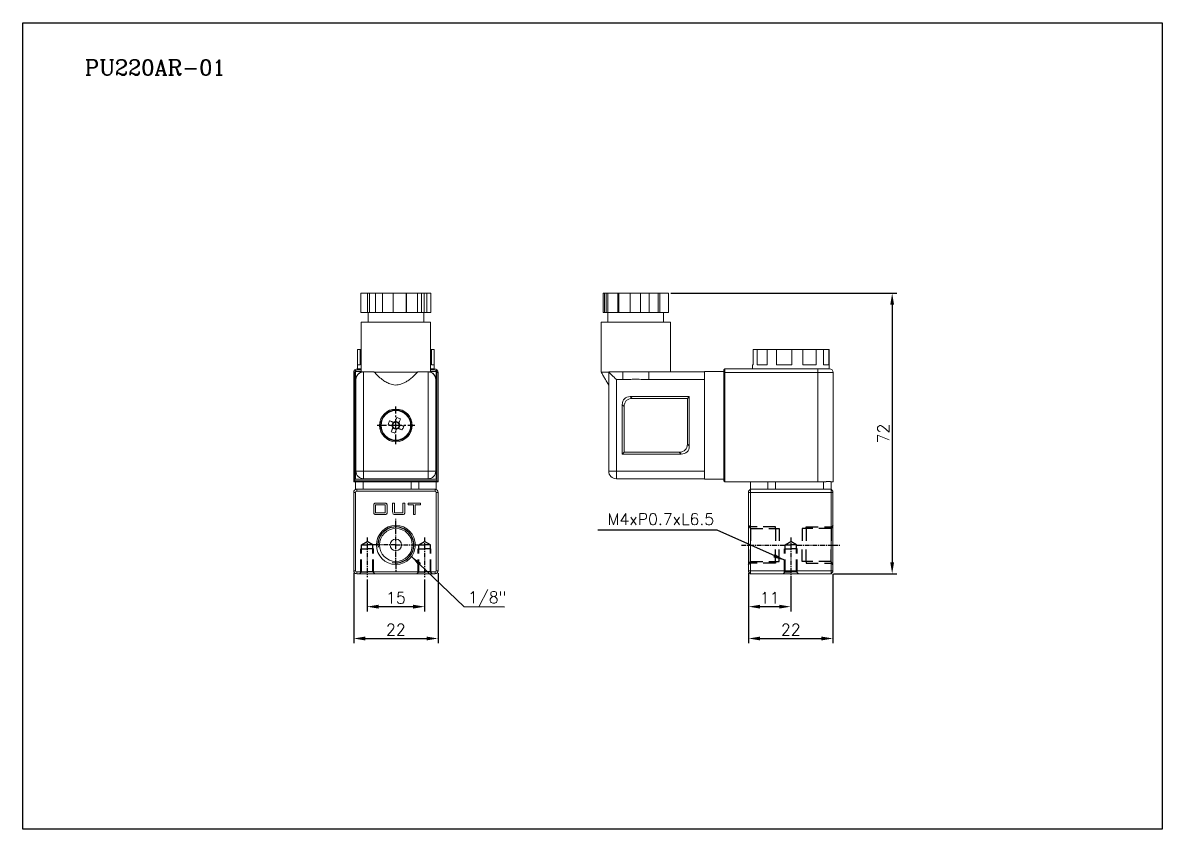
# Model space of a CAD drawing. Extents: x 43 to 657, y -277 to 163.
# Drawn here: x 43 to 340, y -47.1 to 162.9 of the extents above; entities that cross this region are included whole.
import ezdxf

# ---------------------------------------------------------------- set-up
doc = ezdxf.new("R2010")
doc.units = 0
doc.linetypes.add('CENTERX2', pattern=[4, 2.5, -0.5, 0.5, -0.5])
doc.linetypes.add('HIDDEN', pattern=[9.525, 6.35, -3.175])
doc.layers.get('0').update_dxf_attribs({"color": 254, "linetype": 'CONTINUOUS'})
doc.layers.get('Defpoints').update_dxf_attribs({"linetype": 'CONTINUOUS'})
for name, color, linetype in [('CENTER', 1, 'CENTERX2'), ('DIM', 6, 'CONTINUOUS'), ('HID', 3, 'HIDDEN'), ('LIN', 7, 'CONTINUOUS'), ('S', 5, 'HIDDEN')]:
    doc.layers.add(name, color=color, linetype=linetype)
doc.layers.add('框', color=2, linetype='CONTINUOUS', plot=False)
doc.styles.add('CHINA', font='romanc.shx', dxfattribs={"bigfont": 'chineset.shx'})
doc.styles.add('STYLE1', font='txt.shx', dxfattribs={"bigfont": 'chineset.shx'})
doc.dimstyles.new('S1', dxfattribs={"dimscale": 0, "dimtxt": 3, "dimasz": 3, "dimexe": 1.25, "dimexo": 0.625, "dimgap": 0.8, "dimtad": 1, "dimdsep": 46, "dimtxsty": 'STYLE1', "dimcen": 3, "dimclrd": 256, "dimclre": 256, "dimclrt": 4, "dimadec": 0, "dimazin": 0, "dimtfac": 1, "dimtmove": 0, "dimatfit": 3, "dimfxl": 0, "dimtolj": 1, "dimtzin": 0, "dimarcsym": 0})

# ---------------------------------------------------------------- blocks, each defined once
blk = doc.blocks.new('PU220AR-01')
at = {"color": 7, "linetype": 'Continuous', "lineweight": 15}
for p, q in [((88.09, 139.56), (88.09, 134.56)), ((88.09, 139.56), (89.84, 139.56)), ((89.84, 134.56), (89.84, 139.56)), ((90.39, 139.56), (89.84, 139.56)), ((90.39, 134.56), (90.39, 139.56)), ((91.97, 139.56), (90.39, 139.56)), ((91.97, 139.56), (91.97, 134.56)), ((91.97, 139.56), (93.72, 139.56)), ((93.72, 139.56), (93.72, 134.56)), ((93.72, 139.56), (96.56, 139.56)), ((96.56, 134.56), (96.56, 139.56)), ((99.94, 139.56), (96.56, 139.56)), ((99.94, 134.56), (99.94, 139.56)), ((100.03, 139.56), (99.94, 139.56)), ((100.03, 139.56), (100.03, 134.56)), ((100.03, 139.56), (102.87, 139.56)), ((102.87, 139.56), (102.87, 134.56)), ((102.87, 139.56), (103.97, 139.56)), ((103.97, 134.56), (103.97, 139.56)), ((104.66, 139.56), (103.97, 139.56)), ((104.66, 134.56), (104.66, 139.56)), ((105.31, 139.56), (104.66, 139.56)), ((105.31, 139.56), (105.31, 134.56)), ((105.31, 139.56), (106.4, 139.56)), ((106.4, 139.56), (106.4, 134.56)), ((151.25, 139.56), (151.25, 134.56)), ((151.25, 139.56), (151.62, 139.56)), ((151.62, 134.56), (151.62, 139.56)), ((152.08, 139.56), (151.62, 139.56)), ((152.08, 139.56), (152.08, 134.56)), ((152.08, 139.56), (152.46, 139.56)), ((152.46, 139.56), (152.46, 134.56)), ((152.46, 139.56), (155.11, 139.56)), ((155.11, 134.56), (155.11, 139.56)), ((155.38, 139.56), (155.11, 139.56)), ((155.38, 134.56), (155.38, 139.56)), ((158.35, 139.56), (155.38, 139.56)), ((158.35, 139.56), (158.35, 134.56)), ((158.35, 139.56), (161, 139.56)), ((161, 139.56), (161, 134.56)), ((161, 139.56), (163.27, 139.56)), ((163.27, 134.56), (163.27, 139.56)), ((165.62, 139.56), (163.27, 139.56)), ((165.62, 134.56), (165.62, 139.56)), ((166.05, 139.56), (165.62, 139.56)), ((166.05, 139.56), (166.05, 134.56)), ((166.05, 139.56), (168.32, 139.56)), ((168.32, 139.56), (168.32, 134.56)), ((88.09, 134.56), (89.84, 134.56)), ((90.39, 134.56), (89.84, 134.56)), ((91.97, 134.56), (90.39, 134.56)), ((91.97, 134.56), (93.72, 134.56)), ((93.72, 134.56), (96.56, 134.56)), ((99.94, 134.56), (96.56, 134.56)), ((100.03, 134.56), (99.94, 134.56)), ((100.03, 134.56), (102.87, 134.56)), ((102.87, 134.56), (103.97, 134.56)), ((104.66, 134.56), (103.97, 134.56)), ((105.31, 134.56), (104.66, 134.56)), ((105.31, 134.56), (106.4, 134.56)), ((151.25, 134.56), (151.62, 134.56)), ((152.08, 134.56), (151.62, 134.56)), ((152.08, 134.56), (152.46, 134.56)), ((152.46, 134.56), (155.11, 134.56)), ((155.38, 134.56), (155.11, 134.56)), ((158.35, 134.56), (155.38, 134.56)), ((158.35, 134.56), (161, 134.56)), ((161, 134.56), (163.27, 134.56)), ((165.62, 134.56), (163.27, 134.56)), ((166.05, 134.56), (165.62, 134.56)), ((166.05, 134.56), (168.32, 134.56)), ((88.2, 132.06), (106.3, 132.06)), ((150.73, 132.06), (168.83, 132.06)), ((87.25, 120.92), (87.25, 124.92)), ((87.95, 124.92), (87.25, 124.92)), ((87.95, 120.92), (87.95, 124.92)), ((87.95, 124.92), (88.2, 124.92)), ((106.3, 124.92), (106.54, 124.92)), ((106.54, 120.92), (106.54, 124.92)), ((107.24, 124.92), (106.54, 124.92)), ((107.24, 120.92), (107.24, 124.92)), ((190.39, 120.92), (190.39, 124.92)), ((190.39, 124.92), (191.38, 124.92)), ((191.38, 120.92), (191.38, 124.92)), ((193.99, 124.92), (191.38, 124.92)), ((193.99, 120.92), (193.99, 124.92)), ((193.99, 124.92), (196.48, 124.92)), ((196.48, 120.92), (196.48, 124.92)), ((200.48, 124.92), (196.48, 124.92)), ((200.48, 120.92), (200.48, 124.92)), ((200.48, 124.92), (203.32, 124.92)), ((203.32, 120.92), (203.32, 124.92)), ((206.84, 124.92), (203.32, 124.92)), ((206.84, 120.92), (206.84, 124.92)), ((206.84, 124.92), (208.69, 124.92)), ((208.69, 120.92), (208.69, 124.92)), ((210.08, 124.92), (208.69, 124.92)), ((210.08, 120.92), (210.08, 124.92)), ((210.08, 124.92), (210.18, 124.92)), ((86.25, 118.92), (86.55, 118.92)), ((86.25, 90.42), (86.25, 118.92)), ((86.55, 118.92), (86.55, 90.72)), ((86.75, 119.17), (86.75, 91.17)), ((88.2, 119.17), (86.75, 119.17)), ((87.25, 120.92), (87.95, 120.92)), ((87.25, 119.92), (87.25, 119.62)), ((87.25, 119.92), (88.2, 119.92)), ((88.2, 119.62), (87.25, 119.62)), ((88.2, 119.07), (88.81, 119.07)), ((88.85, 119.07), (88.85, 93.27)), ((91.57, 119.07), (88.85, 119.07)), ((91.57, 119.06), (91.57, 119.07)), ((91.57, 119.06), (102.92, 119.06)), ((102.92, 119.07), (102.92, 119.06)), ((105.65, 119.07), (102.92, 119.07)), ((105.65, 93.27), (105.65, 119.07)), ((105.68, 119.07), (106.3, 119.07)), ((106.3, 119.92), (107.25, 119.92)), ((107.25, 119.62), (106.3, 119.62)), ((107.75, 119.17), (106.3, 119.17)), ((106.54, 120.92), (107.25, 120.92)), ((107.25, 119.62), (107.25, 119.92)), ((107.75, 91.17), (107.75, 119.17)), ((107.95, 90.72), (107.95, 118.92)), ((107.95, 118.92), (108.25, 118.92)), ((108.25, 118.92), (108.25, 90.42)), ((150.73, 119.06), (152.73, 119.06)), ((152.73, 93.27), (152.73, 119.07)), ((152.73, 119.07), (156.42, 119.07)), ((156.42, 117.07), (156.42, 119.07)), ((156.42, 119.07), (163.15, 119.07)), ((163.15, 117.07), (163.15, 119.07)), ((163.15, 119.07), (177.73, 119.07)), ((177.73, 91.17), (177.73, 119.17)), ((177.73, 119.17), (182.73, 119.17)), ((182.73, 119.62), (183.03, 119.92)), ((182.73, 118.92), (182.73, 119.62)), ((182.73, 90.72), (182.73, 118.92)), ((182.73, 118.92), (183.03, 118.92)), ((183.03, 119.92), (183.03, 118.92)), ((183.03, 119.92), (200.18, 119.92)), ((207.23, 118.92), (183.03, 118.92)), ((183.03, 118.92), (183.03, 90.42)), ((190.18, 120.92), (190.39, 120.92)), ((191.38, 120.92), (193.99, 120.92)), ((196.48, 120.92), (200.48, 120.92)), ((200.18, 119.92), (207.23, 119.92)), ((203.32, 120.92), (206.84, 120.92)), ((207.23, 118.92), (207.23, 119.92)), ((207.23, 119.92), (210.23, 119.92)), ((211.23, 118.92), (207.23, 118.92)), ((207.23, 90.42), (207.23, 118.92)), ((208.69, 120.92), (210.08, 120.92)), ((211.23, 118.92), (211.23, 90.42)), ((86.85, 117.08), (86.85, 117.07)), ((86.85, 93.27), (86.85, 117.07)), ((107.65, 117.07), (107.65, 117.08)), ((107.65, 117.07), (107.65, 93.27)), ((154.73, 117.07), (154.73, 93.27)), ((156.42, 117.07), (154.73, 117.07)), ((177.73, 117.07), (163.15, 117.07)), ((156.23, 110.55), (156.23, 97.67)), ((156.73, 110.05), (156.23, 110.55)), ((156.73, 110.05), (156.73, 98.17)), ((173.73, 112.67), (158.36, 112.67)), ((158.36, 112.67), (158.86, 112.17)), ((173.23, 112.17), (158.86, 112.17)), ((173.23, 112.17), (173.73, 112.67)), ((173.23, 100.3), (173.23, 112.17)), ((173.73, 99.8), (173.73, 112.67)), ((96.51, 106.01), (96.14, 105.05)), ((96.41, 104.44), (97.37, 104.07)), ((98.08, 105.91), (97.12, 106.28)), ((97.98, 104.34), (98.35, 105.3)), ((156.73, 98.17), (156.23, 97.67)), ((156.73, 98.17), (171.11, 98.17)), ((171.61, 97.67), (171.11, 98.17)), ((173.23, 100.3), (173.73, 99.8)), ((156.23, 97.67), (171.61, 97.67)), ((86.85, 93.27), (88.85, 93.27)), ((88.85, 91.27), (88.85, 93.27)), ((88.85, 93.27), (105.65, 93.27)), ((105.65, 91.27), (105.65, 93.27)), ((107.65, 93.27), (105.65, 93.27)), ((154.73, 93.27), (152.73, 93.27)), ((154.73, 91.27), (154.73, 93.27)), ((154.73, 93.27), (177.73, 93.27)), ((86.25, 90.42), (86.55, 90.72)), ((108.25, 90.42), (86.25, 90.42)), ((86.55, 90.72), (107.95, 90.72)), ((86.75, 91.17), (107.75, 91.17)), ((86.75, 90.42), (86.75, 88.52)), ((88.75, 90.42), (88.75, 88.52)), ((105.65, 91.27), (88.85, 91.27)), ((101.25, 90.42), (101.25, 88.52)), ((103.25, 90.42), (103.25, 88.52)), ((107.75, 90.42), (107.75, 88.52)), ((107.95, 90.72), (108.25, 90.42)), ((177.73, 91.27), (154.73, 91.27)), ((177.73, 91.17), (182.73, 91.17)), ((182.73, 90.72), (183.03, 90.42)), ((207.23, 90.42), (183.03, 90.42)), ((189.68, 90.42), (189.68, 88.52)), ((194.18, 90.42), (194.18, 88.52)), ((196.18, 90.42), (196.18, 88.52)), ((209.38, 90.42), (207.23, 90.42)), ((208.68, 90.42), (208.68, 88.52)), ((209.38, 90.52), (210.53, 90.52)), ((211.23, 90.42), (210.53, 90.42)), ((210.68, 90.42), (210.68, 88.52)), ((86.75, 87.72), (86.25, 87.72)), ((86.25, 67.32), (86.25, 87.72)), ((86.75, 88.52), (87.05, 88.52)), ((86.75, 87.72), (86.75, 67.32)), ((87.05, 88.02), (87.05, 88.52)), ((87.05, 88.52), (107.45, 88.52)), ((107.45, 88.02), (87.05, 88.02)), ((88.75, 88.52), (101.25, 88.52)), ((107.45, 88.52), (107.45, 88.02)), ((107.45, 88.52), (107.75, 88.52)), ((107.75, 67.32), (107.75, 87.72)), ((108.25, 87.72), (107.75, 87.72)), ((108.25, 87.72), (108.25, 67.32)), ((189.68, 88.52), (189.18, 88.02)), ((189.18, 87.72), (189.18, 88.02)), ((189.18, 67.32), (189.18, 87.72)), ((189.68, 87.72), (189.18, 87.72)), ((189.68, 88.52), (189.68, 87.72)), ((189.68, 88.52), (196.18, 88.52)), ((210.68, 87.72), (189.68, 87.72)), ((189.68, 87.72), (189.68, 67.32)), ((196.18, 88.52), (208.68, 88.52)), ((208.68, 88.52), (209.74, 88.52)), ((209.74, 88.52), (210.68, 88.52)), ((210.68, 87.72), (210.68, 88.52)), ((210.68, 88.52), (211.18, 88.02)), ((210.68, 67.32), (210.68, 87.72)), ((211.18, 87.72), (210.68, 87.72)), ((211.18, 88.02), (211.18, 87.72)), ((211.18, 87.72), (211.18, 67.32)), ((91.49, 82.64), (91.49, 84.2)), ((94.49, 84.5), (91.97, 84.5)), ((91.97, 84.5), (91.97, 82.35)), ((92.18, 84.92), (94.28, 84.92)), ((94.49, 82.35), (94.49, 84.5)), ((94.97, 84.2), (94.97, 82.64)), ((96.41, 82.64), (96.41, 84.92)), ((96.41, 84.92), (96.9, 84.92)), ((96.9, 84.92), (96.9, 82.35)), ((99.09, 84.92), (99.58, 84.92)), ((99.09, 82.35), (99.09, 84.92)), ((99.58, 84.92), (99.58, 82.64)), ((100.49, 84.92), (103.7, 84.92)), ((100.49, 84.5), (100.49, 84.92)), ((101.83, 84.5), (100.49, 84.5)), ((101.83, 81.92), (101.83, 84.5)), ((102.31, 84.5), (102.31, 81.92)), ((103.7, 84.5), (102.31, 84.5)), ((103.7, 84.92), (103.7, 84.5)), ((91.97, 82.35), (94.49, 82.35)), ((94.28, 81.92), (92.18, 81.92)), ((96.9, 82.35), (99.09, 82.35)), ((98.89, 81.92), (97.1, 81.92)), ((102.31, 81.92), (101.83, 81.92)), ((86.75, 67.32), (86.25, 67.32)), ((87.05, 67.02), (107.45, 67.02)), ((87.05, 67.02), (87.05, 66.52)), ((107.45, 66.52), (87.05, 66.52)), ((107.45, 66.52), (107.45, 67.02)), ((108.25, 67.32), (107.75, 67.32)), ((189.68, 67.32), (189.18, 67.32)), ((189.18, 67.02), (189.18, 67.32)), ((189.68, 66.52), (189.18, 67.02)), ((189.68, 67.32), (210.68, 67.32)), ((189.68, 67.32), (189.68, 66.52)), ((210.68, 66.52), (189.68, 66.52)), ((211.18, 67.32), (210.68, 67.32)), ((210.68, 66.52), (210.68, 67.32)), ((211.18, 67.02), (210.68, 66.52)), ((211.18, 67.32), (211.18, 67.02))]:
    blk.add_line(p, q, dxfattribs=at)
at = {"color": 7, "linetype": 'Continuous', "lineweight": 15, "flags": 128}
for points in [[(154.73, 117.07), (154.42, 117.39), (154.12, 117.69), (153.83, 117.98), (153.56, 118.25), (153.32, 118.49), (153.12, 118.69), (152.95, 118.86), (152.83, 118.98), (152.76, 119.05), (152.73, 119.07)], [(97.48, 107.21), (97.43, 107.08), (97.38, 106.96), (97.33, 106.83), (97.28, 106.7), (97.23, 106.57), (97.18, 106.43), (97.13, 106.3), (97.08, 106.17)], [(95.21, 105.41), (95.34, 105.36), (95.46, 105.31), (95.59, 105.26), (95.72, 105.21), (95.85, 105.16), (95.99, 105.11), (96.12, 105.06), (96.25, 105.01)], [(96.62, 105.97), (96.49, 106.02), (96.36, 106.07), (96.22, 106.12), (96.09, 106.17), (95.96, 106.22), (95.83, 106.27), (95.71, 106.32), (95.58, 106.37)], [(96.45, 104.55), (96.4, 104.42), (96.35, 104.29), (96.3, 104.15), (96.25, 104.02), (96.2, 103.89), (96.15, 103.76), (96.1, 103.64), (96.05, 103.51)], [(97.01, 103.14), (97.06, 103.27), (97.11, 103.39), (97.16, 103.52), (97.21, 103.65), (97.26, 103.78), (97.31, 103.92), (97.36, 104.05), (97.41, 104.18)], [(97.87, 104.38), (98, 104.33), (98.13, 104.28), (98.27, 104.23), (98.4, 104.18), (98.53, 104.13), (98.66, 104.08), (98.78, 104.03), (98.91, 103.98)], [(98.04, 105.8), (98.09, 105.93), (98.14, 106.06), (98.19, 106.2), (98.24, 106.33), (98.29, 106.46), (98.34, 106.59), (98.39, 106.71), (98.44, 106.84)], [(99.28, 104.94), (99.15, 104.99), (99.03, 105.04), (98.9, 105.09), (98.77, 105.14), (98.64, 105.19), (98.5, 105.24), (98.37, 105.29), (98.24, 105.34)]]:
    blk.add_lwpolyline(points, dxfattribs=at)
at = {"color": 7, "linetype": 'Continuous', "lineweight": 15}
for centre, radius in [((97.25, 105.17), 4.25), ((97.25, 105.17), 4), ((97.25, 105.17), 3.85), ((97.25, 74.02), 5.08), ((97.25, 74.02), 4.28), ((97.25, 74.02), 1.5)]:
    blk.add_circle(centre, radius, dxfattribs=at)
for centre, radius, start, end in [((87.25, 118.92), 1, 90, 180), ((87.25, 118.92), 0.7, 90, 180), ((88.85, 117.18), 2, 108.3395, 180), ((88.85, 117.07), 2, 90, 180), ((105.65, 117.07), 2, 0, 90), ((105.65, 117.18), 2, 360, 71.6624), ((107.25, 118.92), 1, 0, 90), ((107.25, 118.92), 0.7, 0, 90), ((210.23, 118.92), 1, 0, 90), ((92.79, 93.62), 14.38, 66.8887, 70.9934), ((108.81, 100.72), 14.38, 156.8888, 160.9934), ((97.25, 105.17), 1.01, 189.628, 218.2542), ((97.25, 105.17), 0.851, 121.7, 196.1822), ((97.25, 105.17), 0.851, 196.1822, 211.7), ((97.25, 105.17), 0.851, 211.7, 286.1822), ((97.25, 105.17), 1.01, 99.628, 128.2542), ((97.25, 105.17), 0.851, 106.1822, 121.7), ((97.25, 105.17), 0.851, 31.7, 106.1822), ((97.25, 105.17), 1.01, 279.628, 308.2542), ((97.25, 105.17), 0.851, 286.1822, 301.7), ((97.25, 105.17), 0.851, 301.7, 16.1822), ((97.25, 105.17), 0.851, 16.1822, 31.7), ((97.25, 105.17), 1.01, 9.628, 38.2542), ((85.69, 109.63), 14.38, 336.8887, 340.9935), ((101.7, 116.73), 14.38, 246.8889, 250.9933), ((88.85, 93.27), 2, 180, 270), ((105.65, 93.27), 2, 270, 0), ((154.73, 93.27), 2, 180, 270), ((87.05, 87.72), 0.8, 90, 180), ((87.05, 87.72), 0.3, 90, 180), ((107.45, 87.72), 0.8, 0, 90), ((107.45, 87.72), 0.3, 0, 90), ((87.05, 67.32), 0.8, 180, 270), ((87.05, 67.32), 0.3, 180, 270), ((107.45, 67.32), 0.3, 270, 0), ((107.45, 67.32), 0.8, 270, 0)]:
    blk.add_arc(centre, radius, start, end, dxfattribs=at)
for centre, major_axis in [((160.48, 108.43), (3.67, -3.67)), ((160.98, 107.93), (3.67, -3.67)), ((168.99, 102.42), (-3.67, 3.67)), ((169.49, 101.92), (-3.67, 3.67))]:
    blk.add_ellipse(centre, major_axis=major_axis, ratio=0.57735, start_param=2.617994, end_param=3.665191, dxfattribs=at)
for points in [[(90, 134.56), (90, 132.06)], [(104.5, 132.06), (104.5, 134.56)], [(152.53, 134.56), (152.53, 132.06)], [(167.03, 132.06), (167.03, 134.56)], [(88.2, 132.06), (88.2, 119.07)], [(106.3, 119.07), (106.3, 132.06)], [(150.73, 132.06), (150.73, 119.06)], [(168.83, 119.07), (168.83, 132.06)], [(210.18, 119.92), (210.18, 124.92)], [(87.25, 120.92), (87.25, 119.92)], [(107.25, 119.92), (107.25, 120.92)], [(150.73, 119.06), (152.73, 115.67)], [(190.18, 120.92), (190.18, 119.92)]]:
    blk.add_open_spline(points, degree=1, dxfattribs=at)
for points, knots in [([(102.92, 119.06), (102.83, 118.97), (102.49, 118.61), (101.87, 118), (101.05, 117.28), (100.21, 116.67), (99.38, 116.19), (98.6, 115.87), (97.83, 115.7), (97.1, 115.65), (96.36, 115.75), (95.52, 116), (94.6, 116.45), (93.58, 117.17), (92.56, 118.04), (91.9, 118.72), (91.57, 119.06)], [0, 0, 0, 0, 0.028666, 0.10976, 0.190891, 0.271799, 0.337269, 0.402622, 0.45681, 0.510951, 0.565117, 0.619343, 0.704534, 0.789968, 0.894937, 1, 1, 1, 1]), ([(86.85, 117.08), (86.85, 117.11), (86.85, 117.15), (86.85, 117.16), (86.85, 117.17)], [0, 0, 0, 0, 0.58249, 1, 1, 1, 1]), ([(107.65, 117.17), (107.65, 117.17), (107.65, 117.19), (107.65, 117.11), (107.65, 117.09), (107.65, 117.08)], [0, 0, 0, 0, 0.192988, 0.610445, 1, 1, 1, 1]), ([(163.15, 117.07), (162.49, 117.1), (161.15, 117.15), (159.36, 117.2), (157.78, 117.11), (156.87, 117.09), (156.42, 117.07)], [0, 0, 0, 0, 0.2969769, 0.5937757, 0.7969001, 1, 1, 1, 1]), ([(96.25, 105.01), (96.26, 105), (96.31, 104.98), (96.37, 104.96), (96.42, 104.94), (96.43, 104.94)], [0, 0, 0, 0, 0.113376, 0.930019, 1, 1, 1, 1]), ([(96.52, 104.73), (96.52, 104.72), (96.5, 104.67), (96.48, 104.61), (96.46, 104.56), (96.45, 104.55)], [0, 0, 0, 0, 0.069981, 0.886624, 1, 1, 1, 1]), ([(96.8, 105.9), (96.79, 105.9), (96.74, 105.92), (96.68, 105.94), (96.63, 105.96), (96.62, 105.97)], [0, 0, 0, 0, 0.069981, 0.886624, 1, 1, 1, 1]), ([(97.08, 106.17), (97.07, 106.16), (97.05, 106.11), (97.03, 106.05), (97.01, 106), (97.01, 105.99)], [0, 0, 0, 0, 0.113376, 0.930019, 1, 1, 1, 1]), ([(97.41, 104.18), (97.42, 104.19), (97.44, 104.24), (97.46, 104.3), (97.48, 104.35), (97.48, 104.36)], [0, 0, 0, 0, 0.113376, 0.930019, 1, 1, 1, 1]), ([(97.69, 104.45), (97.7, 104.45), (97.75, 104.43), (97.81, 104.41), (97.86, 104.38), (97.87, 104.38)], [0, 0, 0, 0, 0.069981, 0.886624, 1, 1, 1, 1]), ([(97.97, 105.62), (97.97, 105.63), (97.99, 105.68), (98.01, 105.74), (98.04, 105.79), (98.04, 105.8)], [0, 0, 0, 0, 0.069981, 0.886624, 1, 1, 1, 1]), ([(98.24, 105.34), (98.23, 105.35), (98.18, 105.37), (98.12, 105.39), (98.07, 105.41), (98.06, 105.41)], [0, 0, 0, 0, 0.113376, 0.930019, 1, 1, 1, 1]), ([(91.49, 84.2), (91.49, 84.27), (91.49, 84.42), (91.53, 84.64), (91.67, 84.84), (91.92, 84.92), (92.09, 84.92), (92.18, 84.92)], [0, 0, 0, 0, 0.187546, 0.374769, 0.559822, 0.779157, 1, 1, 1, 1]), ([(94.28, 84.92), (94.35, 84.92), (94.5, 84.92), (94.72, 84.87), (94.9, 84.71), (94.96, 84.46), (94.97, 84.29), (94.97, 84.2)], [0, 0, 0, 0, 0.187413, 0.374381, 0.559104, 0.779093, 1, 1, 1, 1]), ([(92.18, 81.92), (92.1, 81.93), (91.96, 81.93), (91.74, 81.98), (91.55, 82.14), (91.5, 82.38), (91.49, 82.56), (91.49, 82.64)], [0, 0, 0, 0, 0.1874732, 0.3744807, 0.559185, 0.7790847, 1, 1, 1, 1]), ([(94.97, 82.64), (94.97, 82.57), (94.96, 82.42), (94.92, 82.21), (94.78, 82), (94.54, 81.93), (94.36, 81.93), (94.28, 81.92)], [0, 0, 0, 0, 0.187531, 0.374685, 0.559582, 0.779125, 1, 1, 1, 1]), ([(97.1, 81.92), (97.03, 81.93), (96.88, 81.93), (96.66, 81.98), (96.48, 82.14), (96.42, 82.39), (96.42, 82.56), (96.41, 82.64)], [0, 0, 0, 0, 0.187445, 0.374506, 0.559175, 0.779084, 1, 1, 1, 1]), ([(99.58, 82.64), (99.57, 82.57), (99.57, 82.42), (99.53, 82.21), (99.39, 82), (99.14, 81.93), (98.97, 81.93), (98.89, 81.92)], [0, 0, 0, 0, 0.187518, 0.374677, 0.559697, 0.77915, 1, 1, 1, 1])]:
    blk.add_open_spline(points, degree=3, knots=knots, dxfattribs=at)
blk = doc.blocks.new('*D17')
at = {"layer": 'Defpoints', "color": 0, "ltscale": 0.5}
for p in [(132.73, 18.6), (147.73, 18.6), (147.73, 10.88)]:
    blk.add_point(p, dxfattribs=at)
at = {"layer": 'DIM', "lineweight": -2, "ltscale": 0.5}
for p, q in [((132.73, 17.97), (132.73, 9.63)), ((147.73, 17.97), (147.73, 9.63)), ((135.73, 10.88), (144.73, 10.88))]:
    blk.add_line(p, q, dxfattribs=at)
at = {"layer": 'DIM', "ltscale": 0.5}
for points in [[(135.73, 11.38), (135.73, 10.38), (132.73, 10.88)], [(144.73, 11.38), (144.73, 10.38), (147.73, 10.88)]]:
    blk.add_solid(points, dxfattribs=at)
at = {"layer": 'DIM', "color": 4, "ltscale": 0.5, "insert": (140.23, 13.18), "char_height": 3, "attachment_point": 5, "style": 'STYLE1'}
blk.add_mtext('\\A1;15', dxfattribs=at)
blk = doc.blocks.new('*D18')
at = {"layer": 'Defpoints', "color": 0, "ltscale": 0.5}
for p in [(129.23, 20.25), (151.23, 20.25), (151.23, 2.59)]:
    blk.add_point(p, dxfattribs=at)
at = {"layer": 'DIM', "lineweight": -2, "ltscale": 0.5}
for p, q in [((129.23, 19.63), (129.23, 1.34)), ((151.23, 19.63), (151.23, 1.34)), ((132.23, 2.59), (148.23, 2.59))]:
    blk.add_line(p, q, dxfattribs=at)
at = {"layer": 'DIM', "ltscale": 0.5}
for points in [[(132.23, 3.09), (132.23, 2.09), (129.23, 2.59)], [(148.23, 3.09), (148.23, 2.09), (151.23, 2.59)]]:
    blk.add_solid(points, dxfattribs=at)
at = {"layer": 'DIM', "color": 4, "ltscale": 0.5, "insert": (140.23, 4.89), "char_height": 3, "attachment_point": 5, "style": 'STYLE1'}
blk.add_mtext('\\A1;22', dxfattribs=at)
blk = doc.blocks.new('*D19')
at = {"layer": 'Defpoints', "color": 0, "ltscale": 0.5}
for p in [(232.17, 20.25), (243.17, 19.45), (243.17, 10.88)]:
    blk.add_point(p, dxfattribs=at)
at = {"layer": 'DIM', "lineweight": -2, "ltscale": 0.5}
for p, q in [((232.17, 19.63), (232.17, 9.63)), ((243.17, 18.83), (243.17, 9.63)), ((235.17, 10.88), (240.17, 10.88))]:
    blk.add_line(p, q, dxfattribs=at)
at = {"layer": 'DIM', "ltscale": 0.5}
for points in [[(235.17, 11.38), (235.17, 10.38), (232.17, 10.88)], [(240.17, 11.38), (240.17, 10.38), (243.17, 10.88)]]:
    blk.add_solid(points, dxfattribs=at)
at = {"layer": 'DIM', "color": 4, "ltscale": 0.5, "insert": (237.67, 13.18), "char_height": 3, "attachment_point": 5, "style": 'STYLE1'}
blk.add_mtext('\\A1;11', dxfattribs=at)
blk = doc.blocks.new('*D20')
at = {"layer": 'Defpoints', "color": 0, "ltscale": 0.5}
for p in [(232.17, 19.95), (254.17, 19.95), (254.17, 2.59)]:
    blk.add_point(p, dxfattribs=at)
at = {"layer": 'DIM', "lineweight": -2, "ltscale": 0.5}
for p, q in [((232.17, 19.33), (232.17, 1.34)), ((254.17, 19.33), (254.17, 1.34)), ((235.17, 2.59), (251.17, 2.59))]:
    blk.add_line(p, q, dxfattribs=at)
at = {"layer": 'DIM', "ltscale": 0.5}
for points in [[(235.17, 3.09), (235.17, 2.09), (232.17, 2.59)], [(251.17, 3.09), (251.17, 2.09), (254.17, 2.59)]]:
    blk.add_solid(points, dxfattribs=at)
at = {"layer": 'DIM', "color": 4, "ltscale": 0.5, "insert": (243.17, 4.89), "char_height": 3, "attachment_point": 5, "style": 'STYLE1'}
blk.add_mtext('\\A1;22', dxfattribs=at)
blk = doc.blocks.new('*D21')
at = {"layer": 'Defpoints', "color": 0, "ltscale": 0.5}
for p in [(211.3, 92.49), (253.67, 19.45), (269.59, 19.45)]:
    blk.add_point(p, dxfattribs=at)
at = {"layer": 'DIM', "lineweight": -2, "ltscale": 0.5}
for p, q in [((211.93, 92.49), (270.84, 92.49)), ((269.59, 89.49), (269.59, 22.45)), ((254.29, 19.45), (270.84, 19.45))]:
    blk.add_line(p, q, dxfattribs=at)
at = {"layer": 'DIM', "ltscale": 0.5}
for points in [[(269.09, 89.49), (270.09, 89.49), (269.59, 92.49)], [(269.09, 22.45), (270.09, 22.45), (269.59, 19.45)]]:
    blk.add_solid(points, dxfattribs=at)
at = {"layer": 'DIM', "color": 4, "ltscale": 0.5, "insert": (267.29, 55.97), "char_height": 3, "attachment_point": 5, "rotation": 90, "style": 'STYLE1'}
blk.add_mtext('\\A1;72', dxfattribs=at)

msp = doc.modelspace()

# ---------------------------------------------------------------- linework, layer by layer
at = {"layer": 'CENTER'}
for p, q in [((140.227, 53.193), (140.227, 63.015)), ((135.316, 58.104), (145.138, 58.104))]:
    msp.add_line(p, q, dxfattribs=at)
at = {"layer": 'CENTER', "ltscale": 0.5}
for p, q in [((140.227, 32.037), (140.227, 34.037)), ((140.227, 21.871), (140.227, 32.037)), ((132.727, 28.923), (132.727, 18.599)), ((135.144, 26.954), (133.144, 26.954)), ((140.227, 26.954), (135.144, 26.954)), ((140.227, 26.954), (145.31, 26.954)), ((145.31, 26.954), (147.31, 26.954)), ((147.727, 28.923), (147.727, 18.599)), ((230.317, 26.923), (241.516, 26.918)), ((243.166, 28.923), (243.166, 18.599)), ((244.816, 26.917), (254.166, 26.914)), ((254.166, 26.914), (256.166, 26.914)), ((140.227, 21.871), (140.227, 19.871))]:
    msp.add_line(p, q, dxfattribs=at)
at = {"layer": 'HID', "ltscale": 0.5}
for p, q in [((232.166, 32.037), (232.666, 31.237)), ((232.666, 31.237), (240.166, 31.237)), ((232.666, 31.237), (232.666, 26.922)), ((240.166, 31.237), (240.166, 26.922)), ((246.166, 31.237), (246.166, 26.922)), ((253.666, 31.237), (246.166, 31.237)), ((254.166, 32.037), (253.666, 31.237)), ((253.666, 31.237), (253.666, 26.922)), ((131.227, 26.954), (132.727, 27.855)), ((131.227, 19.954), (131.227, 26.954)), ((131.227, 26.954), (132.727, 26.954)), ((134.227, 26.954), (132.727, 27.855)), ((134.227, 26.954), (132.727, 26.954)), ((134.227, 19.954), (134.227, 26.954)), ((146.227, 26.954), (147.727, 27.855)), ((146.227, 19.954), (146.227, 26.954)), ((146.227, 26.954), (147.727, 26.954)), ((149.227, 26.954), (147.727, 27.855)), ((149.227, 26.954), (147.727, 26.954)), ((149.227, 19.954), (149.227, 26.954)), ((232.666, 22.607), (232.666, 26.922)), ((240.166, 22.607), (240.166, 26.922)), ((241.666, 26.954), (243.166, 27.855)), ((241.666, 19.954), (241.666, 26.954)), ((241.666, 26.954), (243.166, 26.954)), ((244.666, 26.954), (243.166, 27.855)), ((244.666, 26.954), (243.166, 26.954)), ((244.666, 19.954), (244.666, 26.954)), ((246.166, 22.607), (246.166, 26.922)), ((253.666, 22.607), (253.666, 26.922)), ((232.166, 21.807), (232.666, 22.607)), ((232.666, 22.607), (240.166, 22.607)), ((253.666, 22.607), (246.166, 22.607)), ((254.166, 21.807), (253.666, 22.607)), ((130.727, 19.454), (131.227, 19.954)), ((131.227, 19.954), (132.727, 19.954)), ((134.227, 19.954), (132.727, 19.954)), ((134.727, 19.454), (134.227, 19.954)), ((145.727, 19.454), (146.227, 19.954)), ((146.227, 19.954), (147.727, 19.954)), ((149.227, 19.954), (147.727, 19.954)), ((149.727, 19.454), (149.227, 19.954)), ((241.166, 19.454), (241.666, 19.954)), ((241.666, 19.954), (243.166, 19.954)), ((244.666, 19.954), (243.166, 19.954)), ((245.166, 19.454), (244.666, 19.954))]:
    msp.add_line(p, q, dxfattribs=at)
at = {"layer": 'S', "ltscale": 0.5}
for p, q in [((239.166, 31.637), (232.416, 31.637)), ((239.166, 31.237), (239.166, 31.637)), ((239.166, 31.237), (239.166, 26.922)), ((247.166, 31.237), (247.166, 31.637)), ((247.166, 31.637), (253.916, 31.637)), ((247.166, 31.237), (247.166, 26.922)), ((239.166, 22.607), (239.166, 26.922)), ((247.166, 22.607), (247.166, 26.922)), ((131.077, 19.954), (131.077, 25.954)), ((131.077, 25.954), (132.727, 25.954)), ((134.377, 25.954), (132.727, 25.954)), ((134.377, 19.954), (134.377, 25.954)), ((146.077, 19.954), (146.077, 25.954)), ((146.077, 25.954), (147.727, 25.954)), ((149.377, 25.954), (147.727, 25.954)), ((149.377, 19.954), (149.377, 25.954)), ((241.516, 19.954), (241.516, 25.954)), ((241.516, 25.954), (243.166, 25.954)), ((244.816, 25.954), (243.166, 25.954)), ((244.816, 19.954), (244.816, 25.954)), ((239.166, 22.207), (232.416, 22.207)), ((239.166, 22.607), (239.166, 22.207)), ((247.166, 22.607), (247.166, 22.207)), ((247.166, 22.207), (253.916, 22.207)), ((131.077, 19.804), (131.077, 19.954)), ((134.377, 19.804), (134.377, 19.954)), ((146.077, 19.804), (146.077, 19.954)), ((149.377, 19.804), (149.377, 19.954)), ((241.516, 19.804), (241.516, 19.954)), ((244.816, 19.804), (244.816, 19.954))]:
    msp.add_line(p, q, dxfattribs=at)
at = {"layer": 'S', "linetype": 'ByBlock', "ltscale": 0.5}
msp.add_arc((140.227, 26.954), 4.683, 258.28274, 187.38479, dxfattribs=at)
at = {"layer": '框', "ltscale": 0.5}
for p, q in [((42.982, 162.929), (339.982, 162.929)), ((42.982, -47.071), (42.982, 162.929)), ((339.982, 162.929), (339.982, -47.071)), ((339.982, -47.071), (42.982, -47.071))]:
    msp.add_line(p, q, dxfattribs=at)

# ---------------------------------------------------------------- block references
at = {"layer": 'CENTER', "ltscale": 0.5}
msp.add_blockref('PU220AR-01', (42.982, -47.071), dxfattribs=at)

# ---------------------------------------------------------------- texts
at = {"layer": 'DIM', "color": 4, "ltscale": 0.5, "char_height": 3, "style": 'STYLE1'}
for s, insert, attachment_point in [('\\A1;M4xP0.7xL6.5', (223.196, 32.173), 9), ('\\A1;1/8"', (159.039, 14.796), 1)]:
    msp.add_mtext(s, dxfattribs=dict(at, insert=insert, attachment_point=attachment_point))
at = {"layer": 'LIN', "ltscale": 0.5, "style": 'CHINA'}
msp.add_text('PU220AR-01', height=4, dxfattribs=at).set_placement((59.123, 149.266))

# ---------------------------------------------------------------- dimensions: what is measured, and where the dimension line sits
at = {"layer": 'DIM', "ltscale": 0.5}
dim = msp.add_linear_dim(base=(269.591, 19.454), p1=(211.303, 92.494), p2=(253.666, 19.454), angle=90, text='72', dimstyle='S1', override={"dimscale": 1}, dxfattribs=at)
dim.commit()
dim.dimension.update_dxf_attribs({"geometry": '*D21', "text_midpoint": (267.291, 55.974)})
for base, p1, p2, picture, middle in [((151.227, 2.585), (129.227, 20.254), (151.227, 20.254), '*D18', (140.227, 4.885)), ((147.727, 10.881), (132.727, 18.599), (147.727, 18.599), '*D17', (140.227, 13.181)), ((243.166, 10.881), (232.166, 20.254), (243.166, 19.454), '*D19', (237.666, 13.181)), ((254.166, 2.585), (232.166, 19.954), (254.166, 19.954), '*D20', (243.166, 4.885))]:
    dim = msp.add_linear_dim(base=base, p1=p1, p2=p2, dimstyle='S1', override={"dimscale": 1}, dxfattribs=at)
    dim.commit()
    dim.dimension.update_dxf_attribs({"geometry": picture, "text_midpoint": middle})

# ---------------------------------------------------------------- leaders
at = {"layer": 'DIM', "ltscale": 0.5, "annotation_type": 0, "has_hookline": 1}
for points, hookline_direction, text_width in [([(241.516, 22.954), (223.99, 30.811), (192.833, 30.795)], 1, 30.5), ([(144.326, 23.948), (157.942, 10.881), (168.575, 10.869)], 0, 9)]:
    msp.add_leader(points, dimstyle='S1', override={"dimscale": 1, "dimtad": 0}, dxfattribs=dict(at, hookline_direction=hookline_direction, text_width=text_width))

doc.saveas('drawing.dxf')
